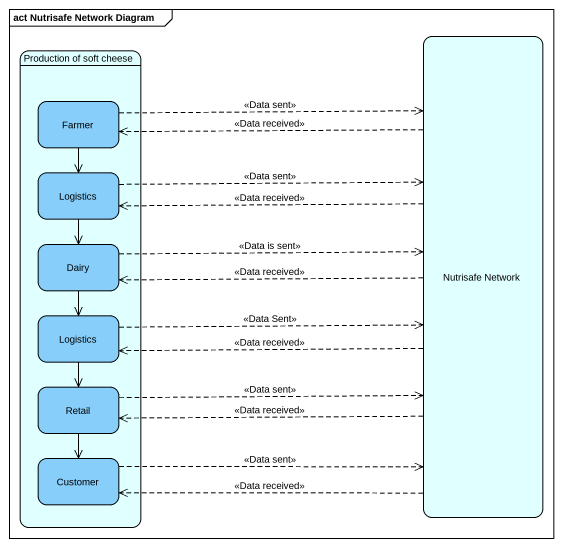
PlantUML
@startuml
mainframe act Nutrisafe Network Diagram
hide empty description
state "Nutrisafe Network" as Nutrisafe_Network #E0FFFF
state "Production of soft cheese" as Production_of_soft_cheese #E0FFFF {
  state Farmer #87CEFA
  state Logistics #87CEFA
  state Dairy #87CEFA
  state "Logistics" as Logistics_2 #87CEFA
  state Retail #87CEFA
  state Customer #87CEFA
}
Nutrisafe_Network -left[dashed]-> Farmer : <<Data received>>
Nutrisafe_Network -left[dashed]-> Logistics : <<Data received>>
Nutrisafe_Network -left[dashed]-> Dairy : <<Data received>>
Nutrisafe_Network -left[dashed]-> Logistics_2 : <<Data received>>
Nutrisafe_Network -left[dashed]-> Retail : <<Data received>>
Nutrisafe_Network -left[dashed]-> Customer : <<Data received>>
Farmer -right[dashed]-> Nutrisafe_Network : <<Data sent>>
Farmer --> Logistics
Logistics -right[dashed]-> Nutrisafe_Network : <<Data sent>>
Logistics --> Dairy
Dairy -right[dashed]-> Nutrisafe_Network : <<Data is sent>>
Dairy --> Logistics_2
Logistics_2 -right[dashed]-> Nutrisafe_Network : <<Data Sent>>
Logistics_2 --> Retail
Retail -right[dashed]-> Nutrisafe_Network : <<Data sent>>
Retail --> Customer
Customer -right[dashed]-> Nutrisafe_Network : <<Data sent>>
@enduml
